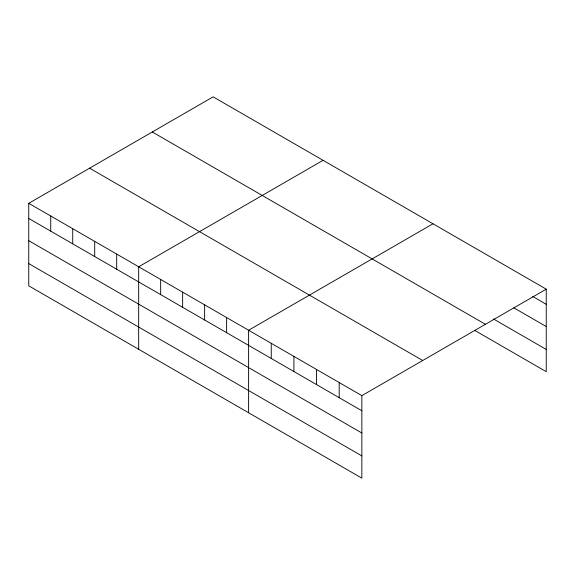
<?xml version="1.0" encoding="UTF-8"?>
<svg xmlns="http://www.w3.org/2000/svg" width="575" height="575" viewBox="0 0 575 575"><rect width="100%" height="100%" fill="white"/><g stroke="black" fill="none" stroke-linecap="round" stroke-linejoin="round"><path stroke-width="0.86" d="M474.519 330.273L546.25 371.687L546.25 289.168L213.145 96.852L28.75 203.313L28.75 285.832L361.855 478.148L361.855 395.629L28.75 203.313M323.071 160.317L138.676 266.778L138.676 349.298M432.997 223.783L248.601 330.244L248.601 412.757M361.855 395.629L546.25 289.168M532.658 296.456L546.25 304.304M513.784 307.798L546.25 326.543M493.4 318.938L546.25 349.449M152.296 131.984L485.401 324.3M89.599 168.18L422.704 360.496M28.75 218.45L361.855 410.766M28.75 240.688L361.855 432.997M28.75 263.594L361.855 455.91M339.2 382.555L339.2 397.684M316.552 369.473L316.552 384.61M293.904 356.399L293.904 371.529M271.249 343.318L271.249 358.455M226.615 317.551L226.615 332.681M204.628 304.858L204.628 319.988M182.642 292.165L182.642 307.294M160.662 279.472L160.662 294.601M116.689 254.085L116.689 269.222M94.702 241.392L94.702 256.529M72.723 228.699L72.723 243.836M50.737 216.006L50.737 231.143"/></g></svg>
